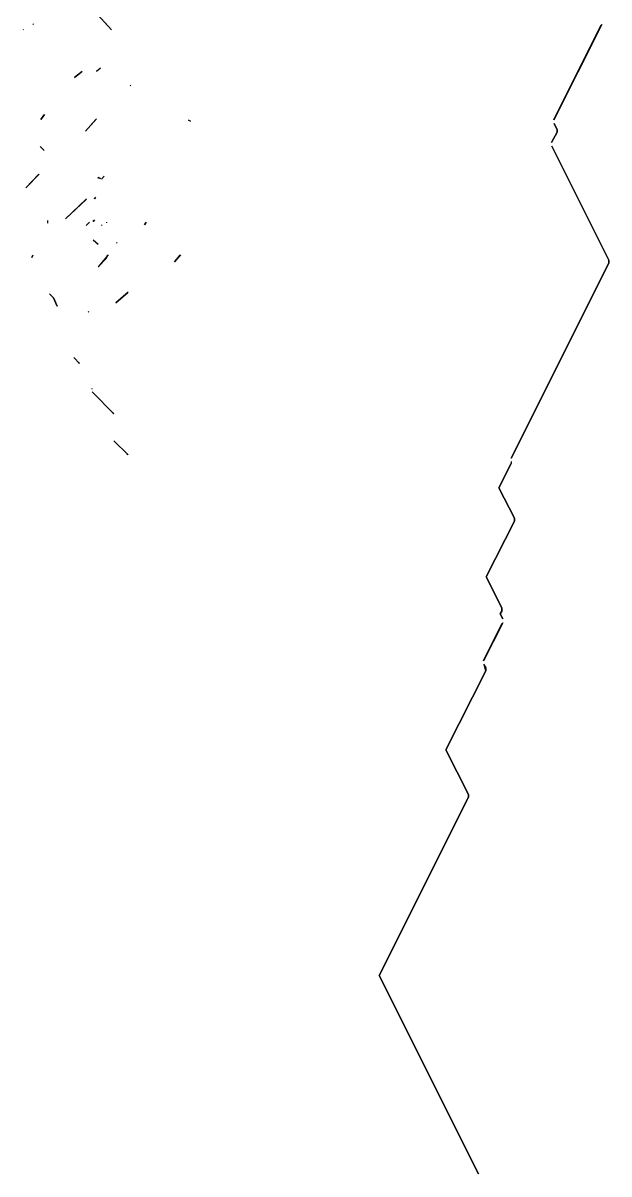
# Model space of a CAD drawing. Extents: x 1 to 2775, y -31 to 2075.
# Drawn here: x 2476.3 to 2653, y 952.3 to 1299.6 of the extents above; entities that cross this region are included whole.
import ezdxf

# ---------------------------------------------------------------- set-up
doc = ezdxf.new("R2010")
doc.units = 0
doc.layers.add('LINEWORK', color=4, linetype='CONTINUOUS')

msp = doc.modelspace()

# ---------------------------------------------------------------- linework, layer by layer
at = {"layer": 'LINEWORK'}
for points in [[(2497.6667, 1303.3333), (2503, 1297.5), (2497.8333, 1303.1667)], [(2479.5, 1299.3333), (2479.3333, 1299.1667)], [(2650.8333, 1299.1667), (2636.3333, 1270.3333), (2650.6667, 1299)], [(2476.5, 1297.6667), (2476.3333, 1297.5)], [(2494.1667, 1285), (2491.8333, 1283.1667), (2494, 1284.8333)], [(2499.6667, 1286), (2498.5, 1285), (2499.5, 1285.8333)], [(2508.6667, 1280.8333), (2508.8333, 1280.6667)], [(2482.8333, 1272), (2481.6667, 1270.5), (2482.6667, 1271.8333)], [(2498.5, 1270.6667), (2495.1667, 1267), (2498.3333, 1270.5)], [(2526.1667, 1270.3333), (2526.8333, 1270), (2526.3333, 1270.1667)], [(2636.3333, 1269.3333), (2637.3333, 1267.5), (2637.3333, 1266.6667), (2635.6667, 1263.5), (2637.3333, 1266.6667), (2637.3333, 1267.5), (2636.5, 1269.1667)], [(2481.5, 1262.3333), (2482.6667, 1261.1667)], [(2635.6667, 1262.5), (2653, 1228), (2653, 1227.1667), (2623.5, 1168.3333), (2653, 1227.1667), (2653, 1228), (2635.8333, 1262.3333)], [(2481.1667, 1254), (2477.1667, 1249.8333), (2481, 1253.8333)], [(2498.8333, 1253), (2499.6667, 1252.6667), (2499, 1253)], [(2500.8333, 1253.3333), (2500, 1252.5)], [(2498.1667, 1247), (2497.8333, 1246.5), (2498, 1246.8333)], [(2495.5, 1246.5), (2489.1667, 1240.5), (2495.3333, 1246.3333)], [(2483.6667, 1240), (2483.6667, 1239.1667)], [(2497.8333, 1240.1667), (2497.5, 1239.6667), (2497.6667, 1240)], [(2496.3333, 1239.5), (2495.3333, 1238.5)], [(2500, 1238.6667), (2500, 1238.5)], [(2501.5, 1239.5), (2501.5, 1239.3333)], [(2513.5, 1239.5), (2513, 1238.6667), (2513.3333, 1239.3333)], [(2497.5, 1234.1667), (2499, 1232.8333), (2498.6667, 1233)], [(2504.6667, 1233.3333), (2504.5, 1233.1667)], [(2479.3333, 1229.5), (2479, 1228.8333), (2479.1667, 1229.3333)], [(2502, 1229.6667), (2499, 1226), (2501.5, 1228.6667), (2501.8333, 1229.5)], [(2523.8333, 1229.6667), (2522, 1227.5), (2523.6667, 1229.5)], [(2484.3333, 1217.8333), (2485.5, 1216.6667), (2486.6667, 1214.1667), (2485.5, 1216.6667)], [(2508, 1218.3333), (2504.3333, 1215.1667), (2507.8333, 1218.1667)], [(2496.1667, 1212.5), (2496, 1212.3333)], [(2491.6667, 1198.6667), (2493.3333, 1196.8333), (2493.1667, 1197.1667)], [(2497, 1189.3333), (2497.1667, 1189.1667)], [(2497.1667, 1188.3333), (2503.6667, 1181.6667), (2503.5, 1182)], [(2503.6667, 1173.5), (2508, 1169.3333), (2507.6667, 1169.5)], [(2623.5, 1167.3333), (2623.5, 1166.6667), (2619.8333, 1159.3333), (2624.5, 1150.1667), (2624.5, 1149.3333), (2616, 1132.5), (2620.6667, 1123.1667), (2620.6667, 1122.1667), (2620.1667, 1121.3333), (2621, 1119.8333), (2620.1667, 1121.3333), (2620.6667, 1122.1667), (2620.6667, 1123.1667), (2616, 1132.5), (2624.5, 1149.3333), (2624.5, 1150.1667), (2619.8333, 1159.3333), (2623.5, 1166.6667)], [(2621, 1118.6667), (2615.1667, 1107.1667), (2620.8333, 1118.5)], [(2615.1667, 1106.1667), (2615.8333, 1105), (2615.8333, 1104.1667), (2603.8333, 1080.3333), (2610.6667, 1066.8333), (2610.6667, 1066), (2583.6667, 1012.1667), (2613.6667, 952.3333), (2583.6667, 1012.1667), (2610.6667, 1066), (2610.6667, 1066.8333), (2603.8333, 1080.3333), (2615.8333, 1104.1667), (2615.3333, 1106)]]:
    msp.add_lwpolyline(points, dxfattribs=at)

doc.saveas('drawing.dxf')
